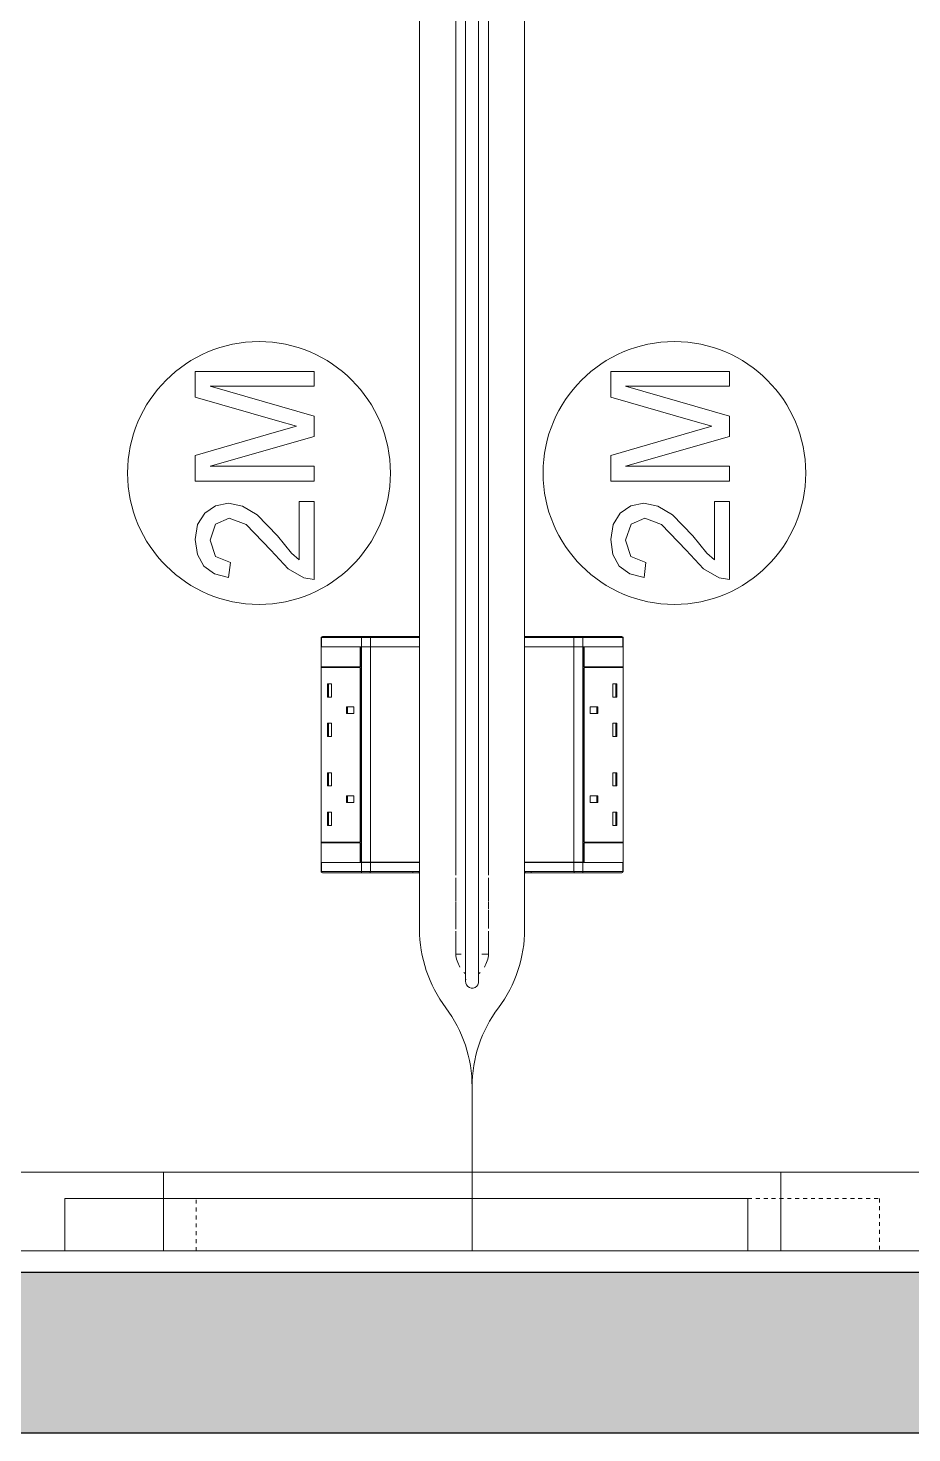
# Model space of a CAD drawing. Header units: millimetres. Extents: x 155927 to 295199, y -4084 to 97293.
# Drawn here: x 221418 to 222091, y 17736 to 18805 of the extents above; entities that cross this region are included whole.
import ezdxf

# ---------------------------------------------------------------- set-up
doc = ezdxf.new("R2010")
doc.units = ezdxf.units.MM
doc.header["$MEASUREMENT"] = 0
doc.linetypes.add('Dash', pattern=[6, 3, -3])
for name, color, linetype, lineweight in [('A-WALL', 7, 'CONTINUOUS', 9), ('A-WALL-PATT', 7, 'CONTINUOUS', 9), ('I-FURN', 8, 'CONTINUOUS', 9), ('I-FURN-HDLN', 8, 'Dash', 9)]:
    doc.layers.add(name, color=color, linetype=linetype, lineweight=lineweight)

msp = doc.modelspace()

# ---------------------------------------------------------------- hatches: boundary and pattern name
at = {"layer": 'A-WALL-PATT'}
h = msp.add_hatch(color=256, dxfattribs=at)
h.paths.add_polyline_path([(224707.8, 17735.6), (224707.8, 17857.6), (224529.8, 17857.6), (224529.8, 17735.6)], flags=0)
h.paths.add_polyline_path([(222573.7, 17735.6), (222776.8, 17735.6), (222776.8, 17857.6), (218120.8, 17857.6), (218120.8, 17735.6), (221973.3, 17735.6)], flags=0)

# ---------------------------------------------------------------- linework, layer by layer
at = {"layer": 'A-WALL', "lineweight": 30}
for p, q in [((222776.8, 17857.6), (218120.8, 17857.6)), ((218120.8, 17735.6), (222776.8, 17735.6))]:
    msp.add_line(p, q, dxfattribs=at)
at = {"layer": 'I-FURN'}
for p, q in [((221743.9, 18160), (221743.9, 19598.2)), ((221751.4, 19598.2), (221751.4, 18160)), ((221761.4, 18160), (221761.4, 19598.2)), ((221769, 19598.2), (221769, 18160)), ((221716.4, 18340.9), (221716.4, 19342.8)), ((221716.4, 19342.8), (221716.4, 18340.9)), ((221796.4, 19342.8), (221796.4, 18340.9)), ((221796.4, 18340.9), (221796.4, 19342.8)), ((221636.1, 18543.5), (221545.7, 18543.5)), ((221545.7, 18543.5), (221545.7, 18524)), ((221636.1, 18532.2), (221636.1, 18543.5)), ((221952.3, 18543.5), (221861.9, 18543.5)), ((221861.9, 18543.5), (221861.9, 18524)), ((221952.3, 18532.2), (221952.3, 18543.5)), ((221636.1, 18509.4), (221557, 18532.2)), ((221557, 18532.2), (221636.1, 18532.2)), ((221952.3, 18509.4), (221873.2, 18532.2)), ((221873.2, 18532.2), (221952.3, 18532.2)), ((221545.7, 18524), (221608.3, 18505.8)), ((221861.9, 18524), (221924.5, 18505.8)), ((221636.1, 18494.1), (221636.1, 18509.4)), ((221952.3, 18494.1), (221952.3, 18509.4)), ((221609.4, 18498.1), (221545.7, 18479.6)), ((221608.3, 18505.8), (221622.7, 18501.8)), ((221622.7, 18501.8), (221609.4, 18498.1)), ((221925.6, 18498.1), (221861.9, 18479.6)), ((221924.5, 18505.8), (221938.9, 18501.8)), ((221938.9, 18501.8), (221925.6, 18498.1)), ((221557, 18471.4), (221636.1, 18494.1)), ((221873.2, 18471.4), (221952.3, 18494.1)), ((221545.7, 18479.6), (221545.7, 18460.1)), ((221861.9, 18479.6), (221861.9, 18460.1)), ((221636.1, 18471.4), (221557, 18471.4)), ((221636.1, 18460.1), (221636.1, 18471.4)), ((221952.3, 18471.4), (221873.2, 18471.4)), ((221952.3, 18460.1), (221952.3, 18471.4)), ((221545.7, 18460.1), (221636.1, 18460.1)), ((221861.9, 18460.1), (221952.3, 18460.1)), ((221624.8, 18444.6), (221624.8, 18400.2)), ((221636.1, 18444.6), (221624.8, 18444.6)), ((221636.1, 18385.2), (221636.1, 18444.6)), ((221941, 18444.6), (221941, 18400.2)), ((221952.3, 18444.6), (221941, 18444.6)), ((221952.3, 18385.2), (221952.3, 18444.6)), ((221552.9, 18435.7), (221547.5, 18426.9)), ((221561, 18441.3), (221552.9, 18435.7)), ((221570.9, 18443.2), (221561, 18441.3)), ((221581.6, 18441.1), (221570.9, 18443.2)), ((221592.7, 18434.5), (221581.6, 18441.1)), ((221608.2, 18418.3), (221592.7, 18434.5)), ((221869.1, 18435.7), (221863.7, 18426.9)), ((221877.2, 18441.3), (221869.1, 18435.7)), ((221887.1, 18443.2), (221877.2, 18441.3)), ((221897.8, 18441.1), (221887.1, 18443.2)), ((221908.9, 18434.5), (221897.8, 18441.1)), ((221924.4, 18418.3), (221908.9, 18434.5)), ((221547.5, 18426.9), (221545.7, 18415.5)), ((221557, 18415.2), (221561.2, 18427.3)), ((221561.2, 18427.3), (221571.6, 18431.9)), ((221571.6, 18431.9), (221584.4, 18427)), ((221584.4, 18427), (221603.2, 18407.5)), ((221863.7, 18426.9), (221861.9, 18415.5)), ((221873.2, 18415.2), (221877.4, 18427.3)), ((221877.4, 18427.3), (221887.8, 18431.9)), ((221887.8, 18431.9), (221900.6, 18427)), ((221900.6, 18427), (221919.4, 18407.5)), ((221545.7, 18415.5), (221547.3, 18404.1)), ((221561.1, 18402.7), (221557, 18415.2)), ((221619, 18405.3), (221608.2, 18418.3)), ((221861.9, 18415.5), (221863.5, 18404.1)), ((221877.3, 18402.7), (221873.2, 18415.2)), ((221935.2, 18405.3), (221924.4, 18418.3)), ((221547.3, 18404.1), (221552.2, 18395.3)), ((221572.5, 18398), (221561.1, 18402.7)), ((221603.2, 18407.5), (221616.3, 18393.3)), ((221624.8, 18400.2), (221619, 18405.3)), ((221863.5, 18404.1), (221868.4, 18395.3)), ((221888.7, 18398), (221877.3, 18402.7)), ((221919.4, 18407.5), (221932.5, 18393.3)), ((221941, 18400.2), (221935.2, 18405.3)), ((221552.2, 18395.3), (221560.2, 18389.4)), ((221571.1, 18386.7), (221572.5, 18398)), ((221616.3, 18393.3), (221628.3, 18386.5)), ((221868.4, 18395.3), (221876.4, 18389.4)), ((221887.3, 18386.7), (221888.7, 18398)), ((221932.5, 18393.3), (221944.5, 18386.5)), ((221560.2, 18389.4), (221571.1, 18386.7)), ((221628.3, 18386.5), (221636.1, 18385.2)), ((221876.4, 18389.4), (221887.3, 18386.7)), ((221944.5, 18386.5), (221952.3, 18385.2)), ((221641.6, 18340.9), (221641.6, 18333.9)), ((221641.6, 18340.9), (221641.8, 18340.9)), ((221641.6, 18340.9), (221641.6, 18333.9)), ((221641.6, 18333.9), (221641.6, 18340.9)), ((221641.8, 18340.9), (221672.1, 18340.9)), ((221641.8, 18340.9), (221641.8, 18333.9)), ((221641.9, 18341.7), (221642, 18341.7)), ((221672.9, 18341.9), (221642.6, 18341.9)), ((221672.9, 18341.9), (221642.6, 18341.9)), ((221672.1, 18340.9), (221679, 18340.9)), ((221672.1, 18340.9), (221672.1, 18333.9)), ((221678.4, 18341.9), (221672.9, 18341.9)), ((221673.2, 18341.9), (221711.4, 18341.9)), ((221715.4, 18341.9), (221678.4, 18341.9)), ((221679, 18340.9), (221716.4, 18340.9)), ((221679, 18340.9), (221679, 18333.9)), ((221711.4, 18341.9), (221711.4, 18340.9)), ((221711.4, 18341.9), (221715.4, 18341.9)), ((221716.4, 18333.9), (221716.4, 18340.9)), ((221716.4, 18340.9), (221716.4, 18333.9)), ((221796.4, 18340.9), (221796.4, 18333.9)), ((221796.4, 18340.9), (221833.9, 18340.9)), ((221796.4, 18340.9), (221796.4, 18333.9)), ((221797.4, 18341.9), (221797.4, 18341.9)), ((221834.5, 18341.9), (221797.4, 18341.9)), ((221797.4, 18341.9), (221801.4, 18341.9)), ((221801.4, 18340.9), (221801.4, 18341.9)), ((221801.4, 18341.9), (221840, 18341.9)), ((221833.9, 18340.9), (221840.8, 18340.9)), ((221833.9, 18340.9), (221833.9, 18333.9)), ((221840, 18341.9), (221834.5, 18341.9)), ((221870.3, 18341.9), (221840, 18341.9)), ((221870.3, 18341.9), (221840, 18341.9)), ((221840.8, 18340.9), (221871.1, 18340.9)), ((221840.8, 18340.9), (221840.8, 18333.9)), ((221870.9, 18341.7), (221870.9, 18341.7)), ((221871.1, 18340.9), (221871.3, 18340.9)), ((221871.1, 18340.9), (221871.1, 18333.9)), ((221871.3, 18333.9), (221871.3, 18340.9)), ((221871.3, 18333.9), (221871.3, 18340.9)), ((221871.3, 18333.9), (221871.3, 18340.9)), ((221641.4, 18318.8), (221641.4, 18333.8)), ((221641.4, 18333.8), (221671.2, 18333.8)), ((221641.6, 18333.9), (221641.8, 18333.9)), ((221641.6, 18333.8), (221641.6, 18169.9)), ((221641.8, 18333.9), (221672.1, 18333.9)), ((221671.2, 18333.8), (221671.2, 18318.8)), ((221671.4, 18318.8), (221671.4, 18333.8)), ((221671.4, 18333.8), (221672.1, 18333.8)), ((221672.1, 18333.9), (221679, 18333.9)), ((221679, 18333.8), (221672.1, 18333.8)), ((221672.1, 18333.8), (221672.1, 18169.9)), ((221679, 18333.9), (221716.4, 18333.9)), ((221716.4, 18333.8), (221679, 18333.8)), ((221679, 18333.8), (221679, 18169.9)), ((221716.4, 18169.9), (221716.4, 18333.8)), ((221716.4, 18333.8), (221716.4, 18169.9)), ((221796.4, 18333.9), (221833.9, 18333.9)), ((221796.4, 18333.8), (221796.4, 18169.9)), ((221796.4, 18169.9), (221796.4, 18333.8)), ((221833.9, 18333.8), (221796.4, 18333.8)), ((221833.9, 18333.9), (221840.8, 18333.9)), ((221833.9, 18169.9), (221833.9, 18333.8)), ((221840.8, 18333.8), (221833.9, 18333.8)), ((221841.6, 18333.8), (221839.2, 18333.8)), ((221840.8, 18333.9), (221871.1, 18333.9)), ((221840.8, 18169.9), (221840.8, 18333.8)), ((221840.8, 18333.8), (221841.4, 18333.8)), ((221841.4, 18333.8), (221841.4, 18318.8)), ((221841.6, 18318.8), (221841.6, 18333.8)), ((221841.6, 18333.8), (221871.5, 18333.8)), ((221871.1, 18333.9), (221871.3, 18333.9)), ((221871.3, 18169.9), (221871.3, 18333.8)), ((221871.5, 18333.8), (221871.5, 18318.8)), ((221671.2, 18318.8), (221641.4, 18318.8)), ((221641.4, 18318.3), (221671.2, 18318.3)), ((221641.4, 18185.3), (221641.4, 18318.3)), ((221641.8, 18318.3), (221641.8, 18318.8)), ((221671.2, 18318.3), (221671.2, 18185.3)), ((221671.4, 18185.3), (221671.4, 18318.3)), ((221841.4, 18318.3), (221841.4, 18185.3)), ((221871.5, 18318.8), (221841.6, 18318.8)), ((221841.6, 18185.3), (221841.6, 18318.3)), ((221871.5, 18318.3), (221841.6, 18318.3)), ((221871.1, 18318.8), (221871.1, 18318.3)), ((221871.5, 18318.3), (221871.5, 18185.3)), ((221646.4, 18305.7), (221646.4, 18295.7)), ((221646.4, 18305.7), (221649.3, 18305.7)), ((221647.2, 18305.7), (221647.2, 18295.7)), ((221649.3, 18305.7), (221649.3, 18295.7)), ((221866.5, 18305.7), (221863.6, 18305.7)), ((221863.6, 18295.7), (221863.6, 18305.7)), ((221865.7, 18295.7), (221865.7, 18305.7)), ((221866.5, 18295.7), (221866.5, 18305.7)), ((221646.4, 18295.7), (221649.3, 18295.7)), ((221866.5, 18295.7), (221863.6, 18295.7)), ((221660.8, 18288.2), (221660.8, 18283.2)), ((221666.5, 18288.2), (221660.8, 18288.2)), ((221661.5, 18288.2), (221661.5, 18283.2)), ((221666.5, 18283.2), (221666.5, 18288.2)), ((221852.1, 18288.2), (221846.4, 18288.2)), ((221846.4, 18283.2), (221846.4, 18288.2)), ((221851.4, 18283.2), (221851.4, 18288.2)), ((221852.1, 18283.2), (221852.1, 18288.2)), ((221646.4, 18275.7), (221646.4, 18265.7)), ((221646.4, 18275.7), (221649.3, 18275.7)), ((221647.2, 18275.7), (221647.2, 18265.7)), ((221649.3, 18275.7), (221649.3, 18265.7)), ((221660.8, 18283.2), (221666.5, 18283.2)), ((221852.1, 18283.2), (221846.4, 18283.2)), ((221866.5, 18275.7), (221863.6, 18275.7)), ((221863.6, 18265.7), (221863.6, 18275.7)), ((221865.7, 18265.7), (221865.7, 18275.7)), ((221866.5, 18265.7), (221866.5, 18275.7)), ((221646.4, 18265.7), (221649.3, 18265.7)), ((221866.5, 18265.7), (221863.6, 18265.7)), ((221646.4, 18238), (221646.4, 18228)), ((221646.4, 18238), (221649.3, 18238)), ((221647.2, 18238), (221647.2, 18228)), ((221649.3, 18238), (221649.3, 18228)), ((221866.5, 18238), (221863.6, 18238)), ((221863.6, 18228), (221863.6, 18238)), ((221865.7, 18228), (221865.7, 18238)), ((221866.5, 18228), (221866.5, 18238)), ((221646.4, 18228), (221649.3, 18228)), ((221660.8, 18220.5), (221660.8, 18215.5)), ((221660.8, 18220.5), (221666.5, 18220.5)), ((221661.5, 18220.5), (221661.5, 18215.5)), ((221666.5, 18220.5), (221666.5, 18215.5)), ((221846.4, 18220.5), (221846.4, 18215.5)), ((221852.1, 18220.5), (221846.4, 18220.5)), ((221851.4, 18215.5), (221851.4, 18220.5)), ((221852.1, 18215.5), (221852.1, 18220.5)), ((221866.5, 18228), (221863.6, 18228)), ((221660.8, 18215.5), (221666.5, 18215.5)), ((221846.4, 18215.5), (221852.1, 18215.5)), ((221646.4, 18208), (221646.4, 18198)), ((221646.4, 18208), (221649.3, 18208)), ((221647.2, 18208), (221647.2, 18198)), ((221649.3, 18208), (221649.3, 18198)), ((221866.5, 18208), (221863.6, 18208)), ((221863.6, 18198), (221863.6, 18208)), ((221865.7, 18198), (221865.7, 18208)), ((221866.5, 18198), (221866.5, 18208)), ((221646.4, 18198), (221649.3, 18198)), ((221866.5, 18198), (221863.6, 18198)), ((221641.4, 18185.3), (221671.2, 18185.3)), ((221641.4, 18184.8), (221671.2, 18184.8)), ((221641.4, 18169.8), (221641.4, 18184.8)), ((221641.8, 18184.8), (221641.8, 18185.3)), ((221671.2, 18184.8), (221671.2, 18169.8)), ((221671.4, 18169.9), (221671.4, 18184.8)), ((221841.4, 18184.8), (221841.4, 18169.9)), ((221871.5, 18185.3), (221841.6, 18185.3)), ((221841.6, 18169.8), (221841.6, 18184.8)), ((221841.6, 18184.8), (221871.5, 18184.8)), ((221871.1, 18185.3), (221871.1, 18184.8)), ((221871.5, 18184.8), (221871.5, 18169.8)), ((221671.2, 18169.8), (221641.4, 18169.8)), ((221641.6, 18169.8), (221641.6, 18162.8)), ((221641.8, 18169.8), (221641.6, 18169.8)), ((221641.6, 18169.8), (221641.6, 18162.8)), ((221641.6, 18169.8), (221641.6, 18162.8)), ((221641.8, 18162.8), (221641.8, 18169.8)), ((221672.1, 18169.8), (221641.8, 18169.8)), ((221671.2, 18169.8), (221673.7, 18169.8)), ((221672.1, 18169.9), (221671.4, 18169.9)), ((221672.1, 18169.9), (221679, 18169.9)), ((221672.1, 18162.8), (221672.1, 18169.8)), ((221679, 18169.8), (221672.1, 18169.8)), ((221679, 18169.9), (221716.4, 18169.9)), ((221679, 18162.8), (221679, 18169.8)), ((221716.4, 18169.8), (221679, 18169.8)), ((221716.4, 18162.8), (221716.4, 18169.8)), ((221716.4, 18162.8), (221716.4, 18169.8)), ((221796.4, 18169.9), (221833.9, 18169.9)), ((221796.4, 18169.8), (221796.4, 18162.8)), ((221796.4, 18162.8), (221796.4, 18169.8)), ((221833.9, 18169.8), (221796.4, 18169.8)), ((221833.9, 18169.9), (221840.8, 18169.9)), ((221833.9, 18162.8), (221833.9, 18169.8)), ((221840.8, 18169.8), (221833.9, 18169.8)), ((221841.4, 18169.9), (221840.8, 18169.9)), ((221840.8, 18162.8), (221840.8, 18169.8)), ((221871.1, 18169.8), (221840.8, 18169.8)), ((221871.5, 18169.8), (221841.6, 18169.8)), ((221871.1, 18162.8), (221871.1, 18169.8)), ((221871.3, 18169.8), (221871.1, 18169.8)), ((221871.3, 18162.8), (221871.3, 18169.8)), ((221871.3, 18162.8), (221871.3, 18169.8)), ((221871.3, 18169.8), (221871.3, 18162.8)), ((221641.8, 18162.8), (221641.6, 18162.8)), ((221672.1, 18162.8), (221641.8, 18162.8)), ((221642, 18162), (221641.9, 18162)), ((221642.6, 18161.8), (221672.9, 18161.8)), ((221642.6, 18161.8), (221672.9, 18161.8)), ((221679, 18162.8), (221672.1, 18162.8)), ((221672.9, 18161.8), (221678.4, 18161.8)), ((221711.4, 18161.8), (221673.2, 18161.8)), ((221678.4, 18161.8), (221715.4, 18161.8)), ((221716.4, 18162.8), (221679, 18162.8)), ((221711.4, 18162.8), (221711.4, 18161.8)), ((221715.4, 18161.8), (221711.4, 18161.8)), ((221715.4, 18161.8), (221715.4, 18161.8)), ((221716.4, 18119.1), (221716.4, 18162.8)), ((221716.4, 18162.8), (221716.4, 18119.1)), ((221743.9, 18140.2), (221743.9, 18158)), ((221751.4, 18160), (221751.4, 18156.8)), ((221751.4, 18156.8), (221751.4, 18153.5)), ((221761.4, 18159.1), (221761.4, 18160)), ((221761.4, 18155.9), (221761.4, 18159.1)), ((221761.4, 18152.7), (221761.4, 18155.9)), ((221768.9, 18158), (221768.9, 18140.2)), ((221796.4, 18162.8), (221796.4, 18119.1)), ((221796.4, 18119.1), (221796.4, 18162.8)), ((221833.9, 18162.8), (221796.4, 18162.8)), ((221801.4, 18161.8), (221797.4, 18161.8)), ((221797.4, 18161.8), (221834.5, 18161.8)), ((221801.4, 18161.8), (221801.4, 18162.8)), ((221840, 18161.8), (221801.4, 18161.8)), ((221840.8, 18162.8), (221833.9, 18162.8)), ((221834.5, 18161.8), (221840, 18161.8)), ((221840, 18161.8), (221870.3, 18161.8)), ((221840, 18161.8), (221870.3, 18161.8)), ((221871.1, 18162.8), (221840.8, 18162.8)), ((221870.9, 18162), (221870.9, 18162)), ((221871.3, 18162.8), (221871.1, 18162.8)), ((221751.4, 18153.5), (221751.4, 18150.3)), ((221751.4, 18150.3), (221751.4, 18147.1)), ((221751.4, 18147.1), (221751.4, 18143.9)), ((221761.4, 18149.4), (221761.4, 18152.7)), ((221761.4, 18146.2), (221761.4, 18149.4)), ((221761.4, 18143.1), (221761.4, 18146.2)), ((221743.9, 18134.6), (221743.9, 18139.5)), ((221743.9, 18118.9), (221743.9, 18134.8)), ((221751.4, 18143.9), (221751.4, 18140.8)), ((221751.4, 18140.8), (221751.4, 18137.6)), ((221751.4, 18137.6), (221751.4, 18134.5)), ((221751.4, 18134.5), (221751.4, 18131.5)), ((221761.4, 18139.9), (221761.4, 18143.1)), ((221761.4, 18136.8), (221761.4, 18139.9)), ((221761.4, 18133.7), (221761.4, 18136.8)), ((221769, 18139.5), (221769, 18134.6)), ((221751.4, 18131.5), (221751.4, 18128.5)), ((221751.4, 18128.5), (221751.4, 18125.5)), ((221751.4, 18125.5), (221751.4, 18122.6)), ((221761.4, 18130.7), (221761.4, 18133.7)), ((221761.4, 18127.7), (221761.4, 18130.7)), ((221761.4, 18124.7), (221761.4, 18127.7)), ((221761.4, 18121.9), (221761.4, 18124.7)), ((221768.9, 18133.7), (221768.9, 18119.5)), ((221743.9, 18100), (221743.9, 18117.6)), ((221751.4, 18122.6), (221751.4, 18119.8)), ((221751.4, 18119.8), (221751.4, 18117)), ((221751.4, 18117), (221751.4, 18114.3)), ((221751.4, 18114.3), (221751.4, 18111.7)), ((221761.4, 18119), (221761.4, 18121.9)), ((221761.4, 18116.3), (221761.4, 18119)), ((221761.4, 18113.6), (221761.4, 18116.3)), ((221761.4, 18111), (221761.4, 18113.6)), ((221768.9, 18117.6), (221768.9, 18100)), ((221743.9, 18104.6), (221743.9, 18105.6)), ((221751.4, 18111.7), (221751.4, 18109.1)), ((221751.4, 18109.1), (221751.4, 18106.6)), ((221751.4, 18106.6), (221751.4, 18104.3)), ((221751.4, 18104.3), (221751.4, 18102)), ((221761.4, 18108.4), (221761.4, 18111)), ((221761.4, 18106), (221761.4, 18108.4)), ((221761.4, 18103.6), (221761.4, 18106)), ((221761.4, 18101.4), (221761.4, 18103.6)), ((221769, 18105.6), (221769, 18104.6)), ((221743.9, 18100), (221748.2, 18100)), ((221751.4, 18102), (221751.4, 18099.7)), ((221751.4, 18099.7), (221751.4, 18097.6)), ((221751.4, 18097.6), (221751.4, 18095.6)), ((221751.4, 18095.6), (221751.4, 18093.7)), ((221751.4, 18093.7), (221751.4, 18091.9)), ((221751.4, 18091.9), (221751.4, 18090.2)), ((221761.4, 18099.2), (221761.4, 18101.4)), ((221761.4, 18097.1), (221761.4, 18099.2)), ((221761.4, 18095.1), (221761.4, 18097.1)), ((221761.4, 18093.2), (221761.4, 18095.1)), ((221761.4, 18091.4), (221761.4, 18093.2)), ((221763.8, 18100), (221768.9, 18100)), ((221751.4, 18090.2), (221751.4, 18088.6)), ((221751.4, 18088.6), (221751.4, 18087.2)), ((221751.4, 18087.2), (221751.4, 18085.8)), ((221751.4, 18085.8), (221751.4, 18084.6)), ((221751.4, 18084.6), (221751.4, 18083.5)), ((221751.4, 18083.5), (221751.4, 18082.5)), ((221751.4, 18082.5), (221751.4, 18081.6)), ((221751.4, 18081.6), (221751.4, 18080.9)), ((221751.4, 18080.9), (221751.4, 18080.3)), ((221761.4, 18089.8), (221761.4, 18091.4)), ((221761.4, 18088.2), (221761.4, 18089.8)), ((221761.4, 18086.8), (221761.4, 18088.2)), ((221761.4, 18085.5), (221761.4, 18086.8)), ((221761.4, 18084.3), (221761.4, 18085.5)), ((221761.4, 18083.2), (221761.4, 18084.3)), ((221761.4, 18082.2), (221761.4, 18083.2)), ((221761.4, 18081.4), (221761.4, 18082.2)), ((221761.4, 18080.7), (221761.4, 18081.4)), ((221751.4, 18080.3), (221751.4, 18079.8)), ((221751.4, 18079.8), (221751.4, 18079.4)), ((221751.4, 18079.4), (221751.4, 18079.2)), ((221751.4, 18079.2), (221751.4, 18079.1)), ((221751.4, 18079.1), (221751.4, 18079.1)), ((221761.4, 18080.1), (221761.4, 18080.7)), ((221761.4, 18079.7), (221761.4, 18080.1)), ((221761.4, 18079.3), (221761.4, 18079.7)), ((221761.4, 18079.2), (221761.4, 18079.3)), ((221761.4, 18079.1), (221761.4, 18079.2)), ((221756.4, 17999.1), (221756.4, 17874.1)), ((221756.4, 17874.1), (221756.4, 17999.1)), ((221756.4, 17874.1), (221756.4, 17999.1)), ((221756.4, 17999.1), (221756.4, 17874.1)), ((222516.4, 17934.1), (220996.4, 17934.1)), ((221391.1, 17934.1), (221521.4, 17934.1)), ((221521.4, 17934.1), (221991.4, 17934.1)), ((221521.4, 17934.1), (221521.4, 17874.1)), ((221521.4, 17934.1), (221521.4, 17874.1)), ((221991.4, 17934.1), (222121.4, 17934.1)), ((221991.4, 17934.1), (221991.4, 17874.1)), ((221991.4, 17934.1), (221991.4, 17874.1)), ((221966.4, 17914.1), (221446.4, 17914.1)), ((221446.4, 17914.1), (221446.4, 17874.1)), ((221966.4, 17874.1), (221966.4, 17914.1)), ((220956.4, 17874.1), (221756.4, 17874.1)), ((221756.4, 17874.1), (220956.4, 17874.1)), ((220996.4, 17874.1), (222516.4, 17874.1)), ((221521.4, 17874.1), (221391.1, 17874.1)), ((221446.4, 17874.1), (221966.4, 17874.1)), ((221991.4, 17874.1), (221521.4, 17874.1)), ((221756.4, 17874.1), (222556.4, 17874.1)), ((222556.4, 17874.1), (221756.4, 17874.1)), ((222121.4, 17874.1), (221991.4, 17874.1))]:
    msp.add_line(p, q, dxfattribs=at)
at = {"layer": 'I-FURN', "flags": 128}
for points in [[(221641.6, 18340.9), (221641.6, 18341), (221641.6, 18341), (221641.6, 18341), (221641.6, 18341.1), (221641.6, 18341.1), (221641.6, 18341.1), (221641.6, 18341.2), (221641.7, 18341.2), (221641.7, 18341.3), (221641.7, 18341.3), (221641.7, 18341.3), (221641.7, 18341.4), (221641.7, 18341.4)], [(221678.4, 18341.9), (221678.3, 18341.9), (221678.1, 18341.9), (221678, 18341.9), (221677.9, 18341.9), (221677.7, 18341.9), (221677.6, 18341.9), (221677.4, 18341.9), (221677.3, 18341.9), (221677.1, 18341.9), (221677, 18341.9), (221676.8, 18341.9), (221676.6, 18341.9), (221676.5, 18341.9), (221676.3, 18341.9), (221676.2, 18341.9), (221676, 18341.9), (221675.8, 18341.9), (221675.7, 18341.9), (221675.5, 18341.9), (221675.4, 18341.9), (221675.2, 18341.9), (221675.1, 18341.9), (221674.9, 18341.9), (221674.7, 18341.9), (221674.6, 18341.9), (221674.5, 18341.9), (221674.3, 18341.9), (221674.2, 18341.9), (221674, 18341.9), (221673.9, 18341.9), (221673.8, 18341.9), (221673.6, 18341.9), (221673.5, 18341.9), (221673.4, 18341.9), (221673.3, 18341.9), (221673.2, 18341.9), (221673.1, 18341.9), (221673, 18341.9), (221672.9, 18341.9)], [(221715.4, 18341.9), (221715.2, 18341.9), (221714.7, 18341.9), (221714.2, 18341.9), (221713.5, 18341.9), (221712.7, 18341.9), (221711.8, 18341.9), (221710.7, 18341.9), (221709.5, 18341.9), (221708.1, 18341.9), (221706.7, 18341.9), (221705.1, 18341.9), (221703.4, 18341.9), (221701.6, 18341.9), (221699.6, 18341.9), (221697.6, 18341.9), (221695.4, 18341.9), (221693.2, 18341.9), (221690.8, 18341.9), (221688.4, 18341.9), (221685.8, 18341.9), (221683.2, 18341.9), (221680.5, 18341.9), (221678.4, 18341.9)], [(221711.4, 18341.9), (221711.6, 18341.9), (221711.8, 18341.9), (221711.9, 18341.9), (221712.1, 18341.9), (221712.2, 18341.9), (221712.4, 18341.9), (221712.6, 18341.9), (221712.7, 18341.9), (221712.9, 18341.9), (221713, 18341.9), (221713.2, 18341.9), (221713.3, 18341.9), (221713.4, 18341.9), (221713.6, 18341.9), (221713.7, 18341.9), (221713.8, 18341.9), (221714, 18341.9), (221714.1, 18341.9), (221714.2, 18341.9), (221714.3, 18341.9), (221714.4, 18341.9), (221714.5, 18341.9), (221714.6, 18341.9), (221714.7, 18341.9), (221714.8, 18341.9), (221714.9, 18341.9), (221715, 18341.9), (221715, 18341.9), (221715.1, 18341.9), (221715.2, 18341.9), (221715.2, 18341.9), (221715.3, 18341.9), (221715.3, 18341.9), (221715.4, 18341.9), (221715.4, 18341.9), (221715.4, 18341.9), (221715.4, 18341.9), (221715.4, 18341.9), (221715.4, 18341.9)], [(221715.4, 18341.9), (221715.5, 18341.9), (221715.5, 18341.9), (221715.6, 18341.9), (221715.6, 18341.9), (221715.6, 18341.9), (221715.7, 18341.9), (221715.7, 18341.9), (221715.8, 18341.9), (221715.8, 18341.8), (221715.8, 18341.8), (221715.9, 18341.8), (221715.9, 18341.8), (221715.9, 18341.8), (221716, 18341.8), (221716, 18341.7), (221716, 18341.7), (221716.1, 18341.7), (221716.1, 18341.7), (221716.1, 18341.6), (221716.2, 18341.6), (221716.2, 18341.6), (221716.2, 18341.5), (221716.2, 18341.5), (221716.3, 18341.5), (221716.3, 18341.5), (221716.3, 18341.4), (221716.3, 18341.4), (221716.3, 18341.3), (221716.4, 18341.3), (221716.4, 18341.3), (221716.4, 18341.2), (221716.4, 18341.2), (221716.4, 18341.2), (221716.4, 18341.1), (221716.4, 18341.1), (221716.4, 18341), (221716.4, 18341), (221716.4, 18341), (221716.4, 18340.9), (221716.4, 18340.9)], [(221715.4, 18341.9), (221715.4, 18341.9), (221715.4, 18341.9)], [(221796.4, 18340.9), (221796.4, 18341), (221796.4, 18341), (221796.4, 18341), (221796.4, 18341.1), (221796.4, 18341.1), (221796.5, 18341.1), (221796.5, 18341.2), (221796.5, 18341.2), (221796.5, 18341.3), (221796.5, 18341.3), (221796.5, 18341.3), (221796.5, 18341.4), (221796.6, 18341.4), (221796.6, 18341.4), (221796.6, 18341.5), (221796.6, 18341.5), (221796.7, 18341.5), (221796.7, 18341.6), (221796.7, 18341.6), (221796.7, 18341.6), (221796.8, 18341.7), (221796.8, 18341.7), (221796.8, 18341.7), (221796.9, 18341.7), (221796.9, 18341.8), (221796.9, 18341.8), (221797, 18341.8), (221797, 18341.8), (221797, 18341.8), (221797.1, 18341.8), (221797.1, 18341.9), (221797.1, 18341.9), (221797.2, 18341.9), (221797.2, 18341.9), (221797.3, 18341.9), (221797.3, 18341.9), (221797.3, 18341.9), (221797.4, 18341.9), (221797.4, 18341.9), (221797.4, 18341.9)], [(221834.5, 18341.9), (221831.7, 18341.9), (221829, 18341.9), (221826.4, 18341.9), (221823.8, 18341.9), (221821.4, 18341.9), (221819.1, 18341.9), (221816.9, 18341.9), (221814.7, 18341.9), (221812.7, 18341.9), (221810.8, 18341.9), (221809, 18341.9), (221807.4, 18341.9), (221805.8, 18341.9), (221804.4, 18341.9), (221803.1, 18341.9), (221801.9, 18341.9), (221800.9, 18341.9), (221799.9, 18341.9), (221799.2, 18341.9), (221798.5, 18341.9), (221798, 18341.9), (221797.6, 18341.9), (221797.4, 18341.9)], [(221797.4, 18341.9), (221797.4, 18341.9), (221797.4, 18341.9), (221797.5, 18341.9), (221797.5, 18341.9), (221797.5, 18341.9), (221797.5, 18341.9), (221797.6, 18341.9), (221797.6, 18341.9), (221797.7, 18341.9), (221797.7, 18341.9), (221797.8, 18341.9), (221797.9, 18341.9), (221798, 18341.9), (221798, 18341.9), (221798.1, 18341.9), (221798.2, 18341.9), (221798.3, 18341.9), (221798.4, 18341.9), (221798.5, 18341.9), (221798.6, 18341.9), (221798.8, 18341.9), (221798.9, 18341.9), (221799, 18341.9), (221799.1, 18341.9), (221799.3, 18341.9), (221799.4, 18341.9), (221799.5, 18341.9), (221799.7, 18341.9), (221799.8, 18341.9), (221800, 18341.9), (221800.1, 18341.9), (221800.3, 18341.9), (221800.4, 18341.9), (221800.6, 18341.9), (221800.7, 18341.9), (221800.9, 18341.9), (221801.1, 18341.9), (221801.2, 18341.9), (221801.4, 18341.9), (221801.4, 18341.9)], [(221840, 18341.9), (221839.9, 18341.9), (221839.8, 18341.9), (221839.7, 18341.9), (221839.6, 18341.9), (221839.5, 18341.9), (221839.4, 18341.9), (221839.2, 18341.9), (221839.1, 18341.9), (221839, 18341.9), (221838.8, 18341.9), (221838.7, 18341.9), (221838.6, 18341.9), (221838.4, 18341.9), (221838.3, 18341.9), (221838.1, 18341.9), (221838, 18341.9), (221837.8, 18341.9), (221837.7, 18341.9), (221837.5, 18341.9), (221837.4, 18341.9), (221837.2, 18341.9), (221837, 18341.9), (221836.9, 18341.9), (221836.7, 18341.9), (221836.6, 18341.9), (221836.4, 18341.9), (221836.2, 18341.9), (221836.1, 18341.9), (221835.9, 18341.9), (221835.8, 18341.9), (221835.6, 18341.9), (221835.5, 18341.9), (221835.3, 18341.9), (221835.2, 18341.9), (221835, 18341.9), (221834.9, 18341.9), (221834.7, 18341.9), (221834.6, 18341.9), (221834.5, 18341.9)], [(221871.1, 18341.4), (221871.2, 18341.4), (221871.2, 18341.3), (221871.2, 18341.3), (221871.2, 18341.3), (221871.2, 18341.2), (221871.2, 18341.2), (221871.2, 18341.2), (221871.3, 18341.1), (221871.3, 18341.1), (221871.3, 18341), (221871.3, 18341), (221871.3, 18341), (221871.3, 18340.9), (221871.3, 18340.9)], [(221641.7, 18162.3), (221641.7, 18162.3), (221641.7, 18162.4), (221641.7, 18162.4), (221641.7, 18162.4), (221641.7, 18162.5), (221641.6, 18162.5), (221641.6, 18162.5), (221641.6, 18162.6), (221641.6, 18162.6), (221641.6, 18162.7), (221641.6, 18162.7), (221641.6, 18162.7), (221641.6, 18162.8), (221641.6, 18162.8)], [(221672.9, 18161.8), (221673, 18161.8), (221673.1, 18161.8), (221673.2, 18161.8), (221673.3, 18161.8), (221673.4, 18161.8), (221673.5, 18161.8), (221673.6, 18161.8), (221673.8, 18161.8), (221673.9, 18161.8), (221674, 18161.8), (221674.2, 18161.8), (221674.3, 18161.8), (221674.5, 18161.8), (221674.6, 18161.8), (221674.7, 18161.8), (221674.9, 18161.8), (221675.1, 18161.8), (221675.2, 18161.8), (221675.4, 18161.8), (221675.5, 18161.8), (221675.7, 18161.8), (221675.8, 18161.8), (221676, 18161.8), (221676.2, 18161.8), (221676.3, 18161.8), (221676.5, 18161.8), (221676.6, 18161.8), (221676.8, 18161.8), (221677, 18161.8), (221677.1, 18161.8), (221677.3, 18161.8), (221677.4, 18161.8), (221677.6, 18161.8), (221677.7, 18161.8), (221677.9, 18161.8), (221678, 18161.8), (221678.1, 18161.8), (221678.3, 18161.8), (221678.4, 18161.8)], [(221678.4, 18161.8), (221681.2, 18161.8), (221683.9, 18161.8), (221686.5, 18161.8), (221689, 18161.8), (221691.5, 18161.8), (221693.8, 18161.8), (221696, 18161.8), (221698.1, 18161.8), (221700.2, 18161.8), (221702.1, 18161.8), (221703.9, 18161.8), (221705.5, 18161.8), (221707.1, 18161.8), (221708.5, 18161.8), (221709.8, 18161.8), (221711, 18161.8), (221712, 18161.8), (221712.9, 18161.8), (221713.7, 18161.8), (221714.4, 18161.8), (221714.9, 18161.8), (221715.3, 18161.8), (221715.4, 18161.8)], [(221715.4, 18161.8), (221715.4, 18161.8), (221715.4, 18161.8), (221715.4, 18161.8), (221715.4, 18161.8), (221715.4, 18161.8), (221715.3, 18161.8), (221715.3, 18161.8), (221715.2, 18161.8), (221715.2, 18161.8), (221715.1, 18161.8), (221715.1, 18161.8), (221715, 18161.8), (221714.9, 18161.8), (221714.8, 18161.8), (221714.7, 18161.8), (221714.7, 18161.8), (221714.6, 18161.8), (221714.5, 18161.8), (221714.3, 18161.8), (221714.2, 18161.8), (221714.1, 18161.8), (221714, 18161.8), (221713.9, 18161.8), (221713.7, 18161.8), (221713.6, 18161.8), (221713.5, 18161.8), (221713.3, 18161.8), (221713.2, 18161.8), (221713, 18161.8), (221712.9, 18161.8), (221712.7, 18161.8), (221712.6, 18161.8), (221712.4, 18161.8), (221712.3, 18161.8), (221712.1, 18161.8), (221712, 18161.8), (221711.8, 18161.8), (221711.7, 18161.8), (221711.5, 18161.8), (221711.4, 18161.8)], [(221716.4, 18162.8), (221716.4, 18162.7), (221716.4, 18162.7), (221716.4, 18162.7), (221716.4, 18162.6), (221716.4, 18162.6), (221716.4, 18162.6), (221716.4, 18162.5), (221716.4, 18162.5), (221716.4, 18162.4), (221716.4, 18162.4), (221716.4, 18162.4), (221716.3, 18162.3), (221716.3, 18162.3), (221716.3, 18162.3), (221716.3, 18162.2), (221716.3, 18162.2), (221716.2, 18162.2), (221716.2, 18162.1), (221716.2, 18162.1), (221716.1, 18162.1), (221716.1, 18162), (221716.1, 18162), (221716.1, 18162), (221716, 18162), (221716, 18161.9), (221716, 18161.9), (221715.9, 18161.9), (221715.9, 18161.9), (221715.8, 18161.9), (221715.8, 18161.9), (221715.8, 18161.8), (221715.7, 18161.8), (221715.7, 18161.8), (221715.7, 18161.8), (221715.6, 18161.8), (221715.6, 18161.8), (221715.5, 18161.8), (221715.5, 18161.8), (221715.5, 18161.8), (221715.4, 18161.8)], [(221797.4, 18161.8), (221797.4, 18161.8), (221797.3, 18161.8), (221797.3, 18161.8), (221797.3, 18161.8), (221797.2, 18161.8), (221797.2, 18161.8), (221797.2, 18161.8), (221797.1, 18161.8), (221797.1, 18161.9), (221797, 18161.9), (221797, 18161.9), (221797, 18161.9), (221796.9, 18161.9), (221796.9, 18161.9), (221796.9, 18162), (221796.8, 18162), (221796.8, 18162), (221796.8, 18162), (221796.7, 18162.1), (221796.7, 18162.1), (221796.7, 18162.1), (221796.7, 18162.2), (221796.6, 18162.2), (221796.6, 18162.2), (221796.6, 18162.2), (221796.6, 18162.3), (221796.5, 18162.3), (221796.5, 18162.4), (221796.5, 18162.4), (221796.5, 18162.4), (221796.5, 18162.5), (221796.5, 18162.5), (221796.5, 18162.5), (221796.5, 18162.6), (221796.4, 18162.6), (221796.4, 18162.7), (221796.4, 18162.7), (221796.4, 18162.7), (221796.4, 18162.8), (221796.4, 18162.8)], [(221801.4, 18161.8), (221801.3, 18161.8), (221801.1, 18161.8), (221801, 18161.8), (221800.8, 18161.8), (221800.6, 18161.8), (221800.5, 18161.8), (221800.3, 18161.8), (221800.2, 18161.8), (221800, 18161.8), (221799.9, 18161.8), (221799.7, 18161.8), (221799.6, 18161.8), (221799.4, 18161.8), (221799.3, 18161.8), (221799.2, 18161.8), (221799, 18161.8), (221798.9, 18161.8), (221798.8, 18161.8), (221798.7, 18161.8), (221798.6, 18161.8), (221798.5, 18161.8), (221798.3, 18161.8), (221798.2, 18161.8), (221798.2, 18161.8), (221798.1, 18161.8), (221798, 18161.8), (221797.9, 18161.8), (221797.8, 18161.8), (221797.8, 18161.8), (221797.7, 18161.8), (221797.6, 18161.8), (221797.6, 18161.8), (221797.6, 18161.8), (221797.5, 18161.8), (221797.5, 18161.8), (221797.5, 18161.8), (221797.4, 18161.8), (221797.4, 18161.8), (221797.4, 18161.8)], [(221797.4, 18161.8), (221797.4, 18161.8), (221797.4, 18161.8)], [(221797.4, 18161.8), (221797.7, 18161.8), (221798.1, 18161.8), (221798.7, 18161.8), (221799.4, 18161.8), (221800.2, 18161.8), (221801.1, 18161.8), (221802.2, 18161.8), (221803.4, 18161.8), (221804.8, 18161.8), (221806.2, 18161.8), (221807.8, 18161.8), (221809.5, 18161.8), (221811.3, 18161.8), (221813.2, 18161.8), (221815.3, 18161.8), (221817.4, 18161.8), (221819.7, 18161.8), (221822.1, 18161.8), (221824.5, 18161.8), (221827.1, 18161.8), (221829.7, 18161.8), (221832.4, 18161.8), (221834.5, 18161.8)], [(221834.5, 18161.8), (221834.6, 18161.8), (221834.7, 18161.8), (221834.9, 18161.8), (221835, 18161.8), (221835.2, 18161.8), (221835.3, 18161.8), (221835.5, 18161.8), (221835.6, 18161.8), (221835.8, 18161.8), (221835.9, 18161.8), (221836.1, 18161.8), (221836.2, 18161.8), (221836.4, 18161.8), (221836.6, 18161.8), (221836.7, 18161.8), (221836.9, 18161.8), (221837, 18161.8), (221837.2, 18161.8), (221837.4, 18161.8), (221837.5, 18161.8), (221837.7, 18161.8), (221837.8, 18161.8), (221838, 18161.8), (221838.1, 18161.8), (221838.3, 18161.8), (221838.4, 18161.8), (221838.6, 18161.8), (221838.7, 18161.8), (221838.8, 18161.8), (221839, 18161.8), (221839.1, 18161.8), (221839.2, 18161.8), (221839.4, 18161.8), (221839.5, 18161.8), (221839.6, 18161.8), (221839.7, 18161.8), (221839.8, 18161.8), (221839.9, 18161.8), (221840, 18161.8)], [(221871.3, 18162.8), (221871.3, 18162.7), (221871.3, 18162.7), (221871.3, 18162.7), (221871.3, 18162.6), (221871.3, 18162.6), (221871.2, 18162.6), (221871.2, 18162.5), (221871.2, 18162.5), (221871.2, 18162.4), (221871.2, 18162.4), (221871.2, 18162.4), (221871.2, 18162.3), (221871.1, 18162.3)]]:
    msp.add_lwpolyline(points, dxfattribs=at)
at = {"layer": 'I-FURN'}
for centre, radius, start, end in [((221594.2, 18466.2), 100, 90, 270), ((221594.2, 18466.2), 100, 270, 90), ((221910.4, 18466.2), 100, 90, 270), ((221910.4, 18466.2), 100, 270, 90), ((221816.4, 18119.1), 100, 180, 216.8699), ((221816.4, 18119.1), 100, 180, 216.8699), ((221696.4, 18119.1), 100, 323.1301, 0), ((221696.4, 18119.1), 100, 323.1301, 0), ((221767.4, 18102.3), 23.6, 185.6664, 210.8564), ((221745.5, 18102.3), 23.6, 329.1436, 354.3336), ((221756.4, 18091.9), 8.51, 223.4514, 234.4595), ((221756.4, 18079.1), 5, 158.1748, 6.9152), ((221756.4, 18091.9), 8.51, 305.5405, 316.5486), ((221656.4, 17999.1), 100, 0, 36.8699), ((221656.4, 17999.1), 100, 0, 36.8699), ((221856.4, 17999.1), 100, 143.1301, 180), ((221856.4, 17999.1), 100, 143.1301, 180)]:
    msp.add_arc(centre, radius, start, end, dxfattribs=at)
for centre, major_axis, ratio, start_param, end_param in [((221642.6, 18340.9), (0, 1), 0.819152, 0, 1.570796), ((221672.9, 18340.9), (0, -1), 0.819152, 3.141593, 4.712389), ((221678.4, 18340.9), (0, -1), 0.56467, 1.570796, 3.141593), ((221715.4, 18340.9), (0, -1), 0.998113, 1.570796, 3.141593), ((221797.4, 18340.9), (0, 1), 0.998113, 0, 1.570796), ((221834.5, 18340.9), (0, 1), 0.56467, 0, 1.570796), ((221840, 18340.9), (0, 1), 0.819152, 4.712389, 6.283185), ((221870.3, 18340.9), (0, 1), 0.819152, 4.712389, 6.283185), ((221642.6, 18162.8), (0, -1), 0.819152, 4.712389, 6.283185), ((221672.9, 18162.8), (0, -1), 0.819152, 4.712389, 6.283185), ((221678.4, 18162.8), (0, -1), 0.56467, 0, 1.570796), ((221715.4, 18162.8), (0, -1), 0.998113, 0, 1.570796), ((221797.4, 18162.8), (0, 1), 0.998113, 1.570796, 3.141593), ((221834.5, 18162.8), (0, 1), 0.56467, 1.570796, 3.141593), ((221840, 18162.8), (0, 1), 0.819152, 3.141593, 4.712389), ((221870.3, 18162.8), (0, -1), 0.819152, 0, 1.570796)]:
    msp.add_ellipse(centre, major_axis=major_axis, ratio=ratio, start_param=start_param, end_param=end_param, dxfattribs=at)
at = {"layer": 'I-FURN-HDLN'}
for p, q in [((221546.4, 17914.1), (222066.4, 17914.1)), ((221546.4, 17874.1), (221546.4, 17914.1)), ((222066.4, 17914.1), (222066.4, 17874.1)), ((222066.4, 17874.1), (221546.4, 17874.1))]:
    msp.add_line(p, q, dxfattribs=at)

doc.saveas('drawing.dxf')
